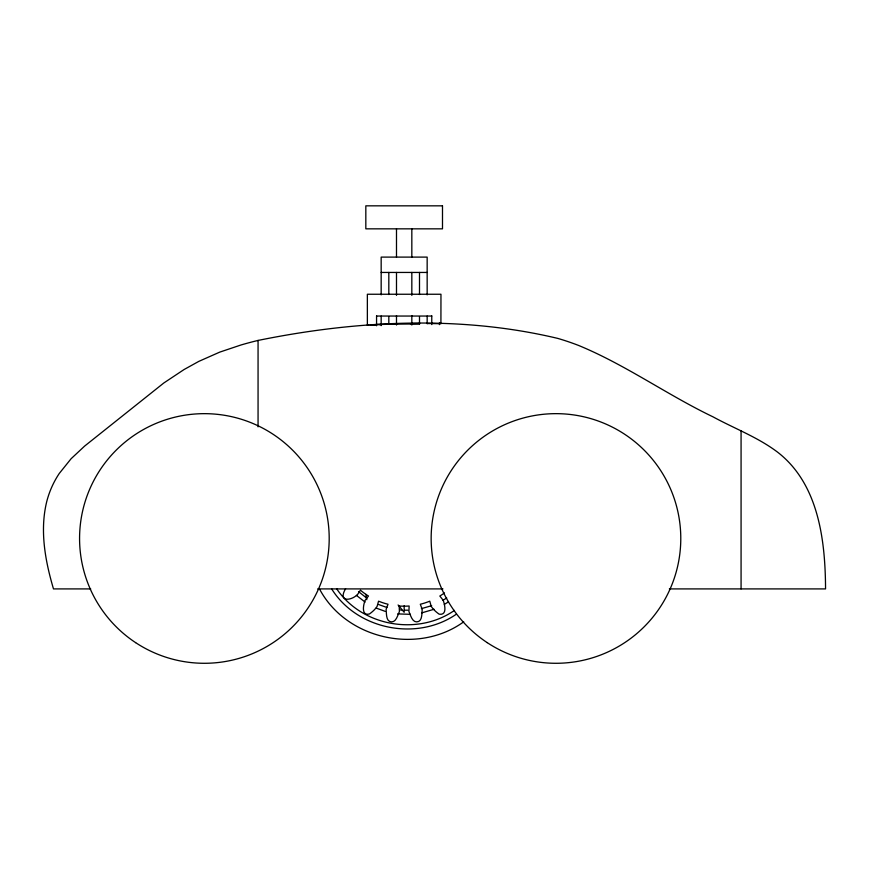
<?xml version="1.0" encoding="UTF-8"?>
<svg xmlns="http://www.w3.org/2000/svg" width="869" height="869" viewBox="0 0 869 869"><rect width="100%" height="100%" fill="white"/><g stroke="black" fill="none" stroke-linecap="round" stroke-linejoin="round"><path stroke-width="1.3" d="M345.59 588.758C337.922 601.533 350.033 601.37 357.17 594.896A10.928 10.928 0 0 0 357.463 594.646L360.439 590.192A67.728 67.728 0 0 0 368.489 596.036L365.165 600.24A10.928 10.928 0 0 0 365.023 600.598C363.144 605.487 361.341 616.11 369.444 613.981C372.28 611.939 374.952 609.582 376.907 606.66A10.928 10.928 0 0 0 377.113 606.323L378.558 601.174A67.728 67.728 0 0 0 388.019 604.248L386.173 609.191A10.928 10.928 0 0 0 386.129 609.658C386.586 613.981 385.923 621.835 391.626 621.878C396.047 622.008 397.709 615.437 399.305 611.743A10.928 10.928 0 0 0 399.403 611.363L399.186 606.008A67.728 67.728 0 0 0 409.136 606.008L408.919 611.363A10.928 10.928 0 0 0 409.017 611.743C410.613 615.437 412.275 622.008 416.696 621.878C422.399 621.835 421.737 613.981 422.193 609.658A10.928 10.928 0 0 0 422.16 609.267L420.303 604.248A67.728 67.728 0 0 0 429.764 601.174L431.209 606.323A10.928 10.928 0 0 0 431.415 606.66C433.435 609.68 436.227 612.102 439.171 614.187C447.198 615.502 444.982 605.53 443.299 600.598A10.928 10.928 0 0 0 443.157 600.24L439.833 596.036A67.728 67.728 0 0 0 444.472 592.897M463.72 621.813C418.022 654.998 346.655 639.454 319.792 589.508M446.709 597.97L442.788 600.414M454.444 610.407C417.576 636.151 361.667 626.245 336.596 588.682M448.513 601.837L444.331 604.389M456.04 614.405C416.588 641.452 357.04 629.656 331.643 588.878M434.055 609.267L421.628 612.906M431.665 605.671L421.389 608.648M90.702 588.91L53.487 588.91C45.188 560.787 39.605 530.524 46.752 501.522A91.603 91.603 0 0 1 59.244 473.496L71.117 458.713L84.641 446.079L163.839 382.968L184.109 369.51L198.784 361.395L219.748 352.119L240.963 344.993A364.546 364.546 0 0 1 258.06 340.431C356.181 320.444 459.897 315.023 557.855 338.421A255.834 255.834 0 0 1 578.678 345.482C625.669 364.85 667.251 394.917 713.025 416.848C734.609 428.613 758.018 437.324 777.733 452.271C818.728 484.098 825.322 540.572 825.55 588.91L669.347 588.91M368.945 325.223L367.37 325.31L367.359 294.243L440.963 294.243L440.92 323.702M370.466 325.125L377.092 324.767M378.754 324.68L381.784 324.539M410.45 614.329L397.633 613.905M388.324 324.256L396.405 323.974M410.19 323.648L419.238 323.55M407.8 610.201L404.769 610.19M381.165 272.442L427.157 272.442M376.559 316.044L431.763 316.044M317.696 588.91L442.962 588.91M427.19 323.54L430.644 323.561M431.763 323.572L440.789 323.692M400.218 609.94L401.739 610.049M386.901 607.474L378.428 604.466M385.152 611.352L376.201 608.094M365.099 602.076L356.388 595.363M366.653 598.035L358.517 591.604M398.089 604.976L404.161 612.265L404.161 605.747M365.882 594.363L366.805 599.708M741.072 430.948L741.072 588.91M431.763 315.849L431.763 324.582M427.157 294.873L427.157 257.105L381.165 257.105L381.165 294.873M427.157 316.066L427.157 323.713M419.499 272.442L419.499 294.548M419.499 316.653L419.499 324.018M411.83 228.84L411.83 257.105M411.83 272.442L411.83 295.373M411.83 315.599L411.83 325.039M396.492 228.84L396.492 257.105M396.492 272.442L396.492 295.373M396.492 315.599L396.492 325.039M388.823 272.442L388.823 294.548M388.823 316.653L388.823 324.018M381.165 316.066L381.165 325.636M376.559 315.849L376.559 325.756M258.06 340.42L258.06 426.853M439.399 322.812A12.264 12.264 0 0 1 439.399 324.626M370.563 324.832A35.281 0.576 -0.6 0 1 419.64 323.963M442.495 205.834L365.827 205.834L365.827 228.84L442.495 228.84L442.495 205.834M487.194 642.625A124.81 124.81 0 0 0 680.557 545.96A124.81 124.81 0 0 0 500.153 426.831A124.81 124.81 0 0 0 487.194 642.625M135.607 642.625A124.81 124.81 0 0 0 328.971 545.96A124.81 124.81 0 0 0 148.577 426.831A124.81 124.81 0 0 0 135.607 642.625"/></g></svg>
